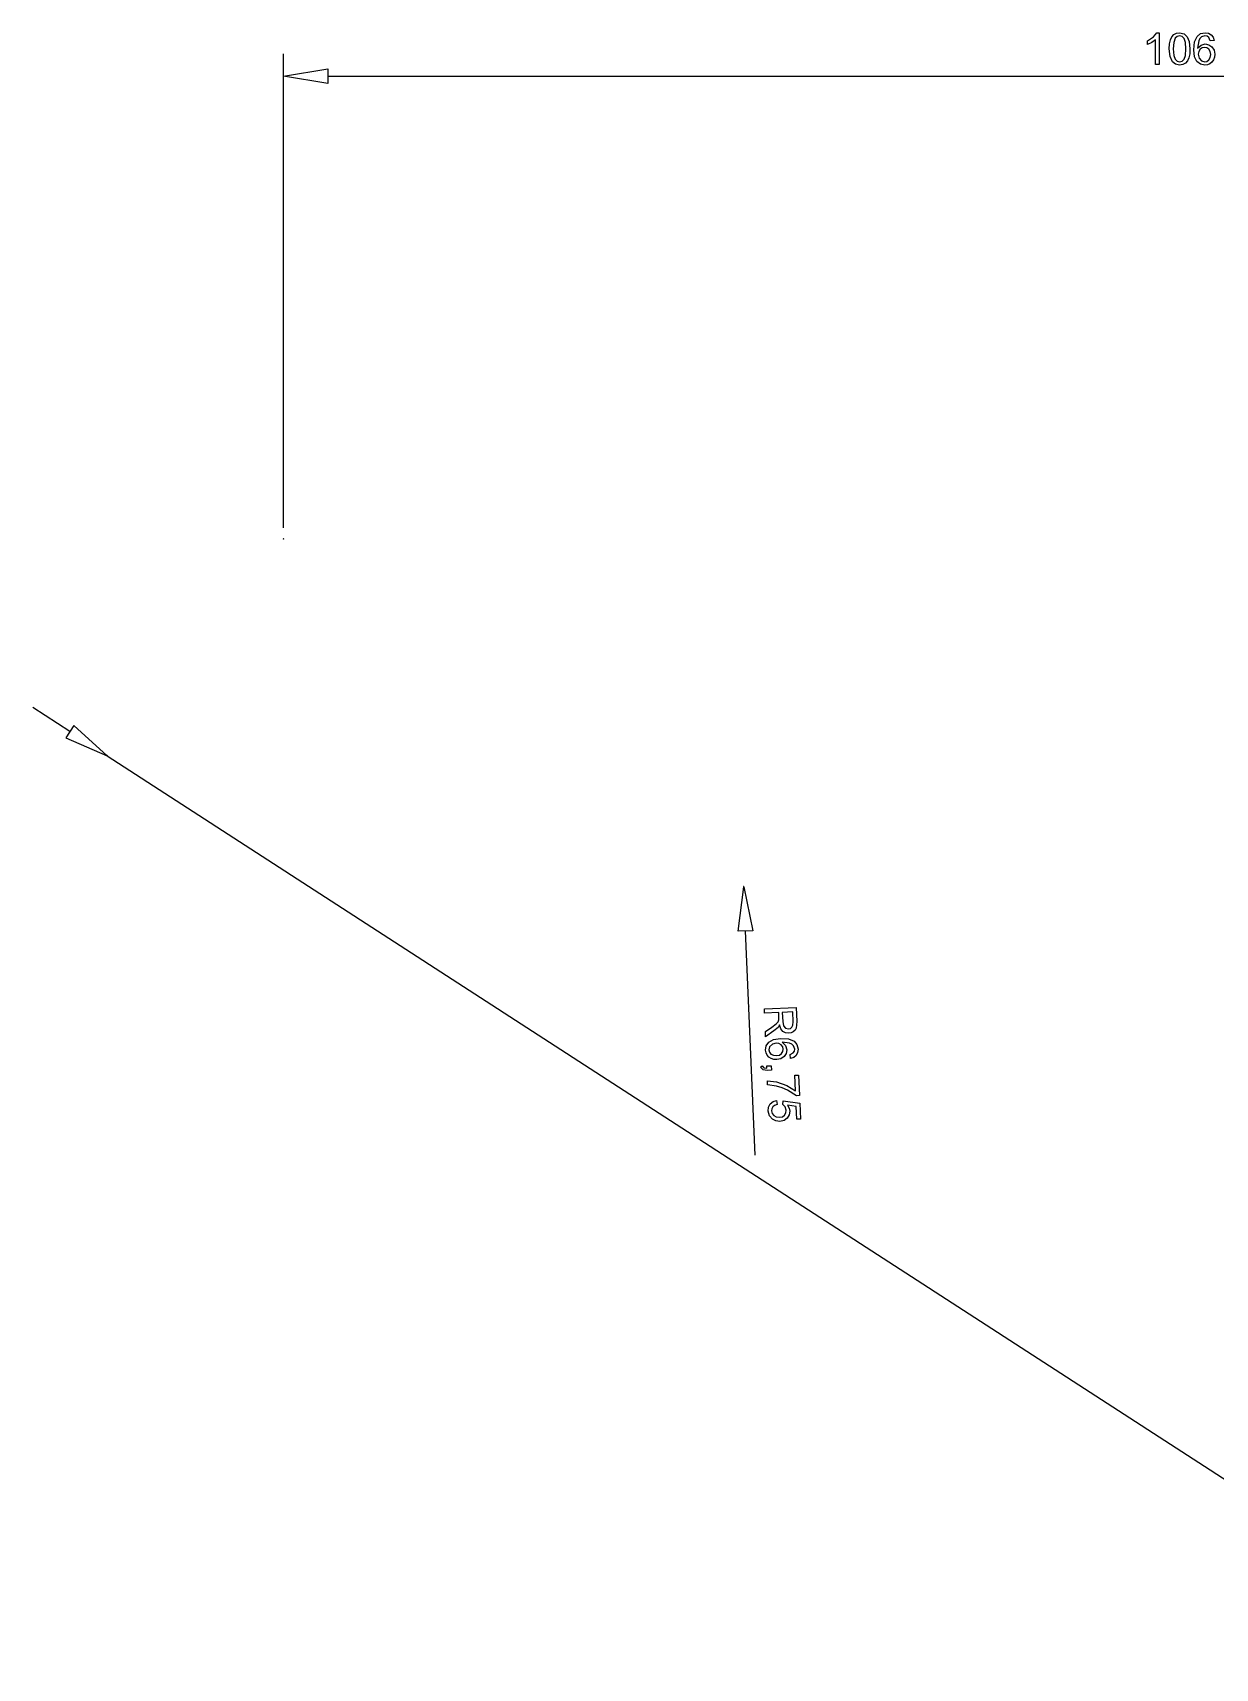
# Model space of a CAD drawing. Extents: x -264 to 377, y -298 to 357.
# Drawn here: x -263.9 to -0.9, y -6.4 to 357.3 of the extents above; entities that cross this region are included whole.
import ezdxf

# ---------------------------------------------------------------- set-up
doc = ezdxf.new("R2010")
doc.units = 0

msp = doc.modelspace()

# ---------------------------------------------------------------- linework, layer by layer
at = {"layer": 'Layer 1'}
for p, q in [((-14.704243, 356.374455), (-13.934368, 357.31755)), ((-13.934368, 357.31755), (-13.376209, 357.31755)), ((-13.376209, 357.31755), (-13.376209, 350.234705)), ((-10.581805, 356.402121), (-10.137924, 356.903742)), ((-10.137924, 356.903742), (-9.562924, 357.214098)), ((-9.404138, 356.474297), (-9.820351, 356.095375)), ((-9.562924, 357.214098), (-8.858008, 357.31755)), ((-8.867632, 356.600604), (-9.404138, 356.474297)), ((-8.311878, 356.457456), (-8.867632, 356.600604)), ((-8.858008, 357.31755), (-7.861983, 357.086588)), ((-7.857171, 356.02801), (-8.311878, 356.457456)), ((-7.861983, 357.086588), (-7.154661, 356.427382)), ((-5.527098, 355.301441), (-4.960518, 356.50918)), ((-4.960518, 356.50918), (-4.187035, 357.115458)), ((-4.187035, 357.115458), (-3.184995, 357.31755)), ((-3.237924, 356.605417), (-3.964493, 356.374455)), ((-2.76397, 356.512791), (-3.237924, 356.605417)), ((-3.184995, 357.31755), (-2.428353, 357.200866)), ((-2.371815, 356.234913), (-2.76397, 356.512791)), ((-2.428353, 357.200866), (-1.82328, 356.850812)), ((-1.82328, 356.850812), (-1.39624, 356.29506)), ((-15.974535, 355.546839), (-14.704243, 356.374455)), ((-15.974535, 354.7096), (-15.974535, 355.546839)), ((-15.065121, 355.15709), (-15.974535, 354.7096)), ((-14.242318, 355.753743), (-15.065121, 355.15709)), ((-14.242318, 350.234705), (-14.242318, 355.753743)), ((-11.158008, 353.713575), (-11.094253, 354.841922)), ((-10.983583, 352.00301), (-11.158008, 353.713575)), ((-11.158008, 353.713575), (-11.158008, 353.713575)), ((-11.094253, 354.841922), (-10.902987, 355.724872)), ((-10.902987, 355.724872), (-10.581805, 356.402121)), ((-10.155968, 355.17754), (-10.267841, 353.713575)), ((-10.267841, 353.713575), (-10.166795, 352.266452)), ((-10.267841, 353.713575), (-10.267841, 353.713575)), ((-9.820351, 356.095375), (-10.155968, 355.17754)), ((-7.550424, 355.163104), (-7.857171, 356.02801)), ((-7.448175, 353.713575), (-7.550424, 355.163104)), ((-7.550424, 352.27006), (-7.448175, 353.713575)), ((-7.154661, 356.427382), (-6.716795, 355.378429)), ((-6.716795, 355.378429), (-6.558008, 353.713575)), ((-6.558008, 353.713575), (-6.621763, 352.591242)), ((-5.715958, 353.535542), (-5.527098, 355.301441)), ((-5.545142, 351.964516), (-5.715958, 353.535542)), ((-4.609263, 355.503532), (-4.854661, 353.872362)), ((-4.854661, 353.872362), (-4.089598, 354.579685)), ((-4.617684, 353.137372), (-4.719933, 352.520269)), ((-4.310937, 353.622151), (-4.617684, 353.137372)), ((-4.330184, 356.00756), (-4.609263, 355.503532)), ((-3.964493, 356.374455), (-4.330184, 356.00756)), ((-3.857433, 353.939726), (-4.310937, 353.622151)), ((-4.089598, 354.579685), (-3.14169, 354.810645)), ((-3.314911, 354.045584), (-3.857433, 353.939726)), ((-2.773594, 353.939726), (-3.314911, 354.045584)), ((-3.14169, 354.810645), (-2.340539, 354.650655)), ((-2.333322, 353.622151), (-2.773594, 353.939726)), ((-2.044619, 355.493909), (-2.371815, 356.234913)), ((-2.340539, 354.650655), (-1.669305, 354.170687)), ((-2.04101, 353.125342), (-2.333322, 353.622151)), ((-1.183322, 355.561275), (-2.044619, 355.493909)), ((-1.943573, 352.472152), (-2.04101, 353.125342)), ((-1.669305, 354.170687), (-1.210989, 353.441713)), ((-1.39624, 356.29506), (-1.183322, 355.561275)), ((-1.210989, 353.441713), (-1.058217, 352.525081)), ((-1.183322, 355.561275), (-1.183322, 355.561275)), ((-208.160146, 247.241727), (-208.160146, 352.59418)), ((-208.160146, 347.666851), (-198.306017, 349.309382)), ((-198.306017, 349.309382), (-198.306017, 346.024584)), ((-13.376209, 350.234705), (-14.242318, 350.234705)), ((-10.460309, 350.845792), (-10.983583, 352.00301)), ((-9.768625, 350.297256), (-10.460309, 350.845792)), ((-10.166795, 352.266452), (-9.863657, 351.399141)), ((-9.863657, 351.399141), (-9.407747, 350.969695)), ((-8.858008, 350.11441), (-9.768625, 350.297256)), ((-9.407747, 350.969695), (-8.858008, 350.826546)), ((-8.858008, 350.826546), (-8.309472, 350.970897)), ((-8.150686, 350.217862), (-8.858008, 350.11441)), ((-8.309472, 350.970897), (-7.857171, 351.403951)), ((-7.578092, 350.528218), (-8.150686, 350.217862)), ((-7.857171, 351.403951), (-7.550424, 352.27006)), ((-7.131805, 351.032246), (-7.578092, 350.528218)), ((-6.813029, 351.707089), (-7.131805, 351.032246)), ((-6.621763, 352.591242), (-6.813029, 351.707089)), ((-5.032694, 350.908344), (-5.545142, 351.964516)), ((-4.249587, 350.312894), (-5.032694, 350.908344)), ((-4.719933, 352.520269), (-4.532276, 351.663784)), ((-4.719933, 352.520269), (-4.719933, 352.520269)), ((-4.532276, 351.663784), (-3.998175, 351.03826)), ((-3.266794, 350.11441), (-4.249587, 350.312894)), ((-3.998175, 351.03826), (-3.28123, 350.826546)), ((-3.28123, 350.826546), (-2.771188, 350.937215)), ((-2.66533, 350.190195), (-3.266794, 350.11441)), ((-2.771188, 350.937215), (-2.338133, 351.269222)), ((-2.13123, 350.417551), (-2.66533, 350.190195)), ((-2.338133, 351.269222), (-2.042213, 351.791294)), ((-1.684943, 350.78685), (-2.13123, 350.417551)), ((-2.042213, 351.791294), (-1.943573, 352.472152)), ((-1.34692, 351.288471), (-1.684943, 350.78685)), ((-1.130393, 351.883921), (-1.34692, 351.288471)), ((-1.058217, 352.525081), (-1.130393, 351.883921)), ((-198.306017, 346.024584), (-208.160146, 347.666851)), ((-198.306017, 347.666851), (199.808055, 347.666851)), ((-208.193328, 244.835419), (-208.226401, 244.778135)), ((-208.226401, 244.778135), (-208.193328, 244.720851)), ((-208.127182, 244.835419), (-208.193328, 244.835419)), ((-208.193328, 244.720851), (-208.127182, 244.720851)), ((-208.094109, 244.778135), (-208.127182, 244.835419)), ((-208.127182, 244.720851), (-208.094109, 244.778135)), ((-208.094109, 244.778135), (-208.094109, 244.778135)), ((-255.669463, 201.904901), (-263.941122, 207.261119)), ((-254.77676, 203.283643), (-256.562166, 200.526424)), ((-256.562166, 200.526424), (-247.397805, 196.548947)), ((-247.397805, 196.548947), (-254.77676, 203.283643)), ((-247.430925, 196.606247), (-247.463998, 196.548963)), ((-247.463998, 196.548963), (-247.430925, 196.491679)), ((-247.364779, 196.606247), (-247.430925, 196.606247)), ((-247.430925, 196.491679), (-247.364779, 196.491679)), ((-247.397805, 196.548947), (248.899843, -124.814094)), ((-247.331707, 196.548963), (-247.364779, 196.606247)), ((-247.364779, 196.491679), (-247.331707, 196.548963)), ((-247.331707, 196.548963), (-247.331707, 196.548963)), ((-107.036788, 157.492263), (-105.812033, 167.407247)), ((-105.84518, 167.46441), (-105.878253, 167.407126)), ((-105.878253, 167.407126), (-105.84518, 167.349842)), ((-105.779035, 167.46441), (-105.84518, 167.46441)), ((-105.84518, 167.349842), (-105.779035, 167.349842)), ((-105.812033, 167.407247), (-103.754901, 157.630905)), ((-105.745962, 167.407126), (-105.779035, 167.46441)), ((-105.779035, 167.349842), (-105.745962, 167.407126)), ((-105.745962, 167.407126), (-105.745962, 167.407126)), ((-103.754901, 157.630905), (-107.036788, 157.492263)), ((-103.289234, 107.722878), (-105.395844, 157.561584)), ((-104.721456, 140.88153), (-104.754529, 140.824246)), ((-104.754529, 140.824246), (-104.721456, 140.766962)), ((-104.65531, 140.88153), (-104.721456, 140.88153)), ((-104.721456, 140.766962), (-104.65531, 140.766962)), ((-104.622237, 140.824246), (-104.65531, 140.88153)), ((-104.65531, 140.766962), (-104.622237, 140.824246)), ((-104.622237, 140.824246), (-104.622237, 140.824246)), ((-101.201639, 140.227642), (-94.153958, 140.525565)), ((-101.162214, 139.295002), (-101.201639, 140.227642)), ((-98.032583, 139.427299), (-101.162214, 139.295002)), ((-97.986858, 138.345628), (-98.032583, 139.427299)), ((-97.998562, 137.825005), (-97.986858, 138.345628)), ((-94.893333, 139.560003), (-97.224935, 139.461441)), ((-97.224935, 139.461441), (-97.140191, 137.456744)), ((-94.799038, 137.329359), (-94.893333, 139.560003)), ((-94.153958, 140.525565), (-94.021863, 137.40074)), ((-100.988663, 135.189463), (-99.561824, 136.184086)), ((-100.939076, 134.01645), (-100.988663, 135.189463)), ((-99.072738, 135.323428), (-100.939076, 134.01645)), ((-99.561824, 136.184086), (-98.619175, 136.898175)), ((-98.168008, 136.137054), (-99.072738, 135.323428)), ((-98.619175, 136.898175), (-98.168167, 137.394026)), ((-98.168167, 137.394026), (-97.998562, 137.825005)), ((-97.840843, 136.714356), (-98.168008, 136.137054)), ((-97.570392, 135.842051), (-97.840843, 136.714356)), ((-97.123629, 135.242079), (-97.570392, 135.842051)), ((-97.140191, 137.456744), (-96.968121, 136.462288)), ((-96.534949, 134.902151), (-97.123629, 135.242079)), ((-96.968121, 136.462288), (-96.521901, 135.932125)), ((-95.83875, 134.809976), (-96.534949, 134.902151)), ((-96.521901, 135.932125), (-95.879395, 135.771462)), ((-95.879395, 135.771462), (-95.427752, 135.882058)), ((-95.28539, 134.906813), (-95.83875, 134.809976)), ((-95.427752, 135.882058), (-95.07277, 136.171575)), ((-94.788707, 135.148142), (-95.28539, 134.906813)), ((-95.07277, 136.171575), (-94.850909, 136.648108)), ((-94.850909, 136.648108), (-94.799038, 137.329359)), ((-94.395757, 135.507894), (-94.788707, 135.148142)), ((-94.1536, 135.959999), (-94.395757, 135.507894)), ((-94.021863, 137.40074), (-94.1536, 135.959999)), ((-100.93489, 131.069227), (-100.778092, 132.059527)), ((-100.833771, 130.471501), (-100.93489, 131.069227)), ((-100.778092, 132.059527), (-100.216249, 132.867084)), ((-100.042757, 131.838974), (-100.224002, 131.113726)), ((-100.224002, 131.113726), (-100.09189, 130.608813)), ((-100.216249, 132.867084), (-99.182663, 133.423681)), ((-99.440348, 132.399017), (-100.042757, 131.838974)), ((-98.592553, 132.622681), (-99.440348, 132.399017)), ((-99.182663, 133.423681), (-97.620252, 133.660696)), ((-97.971682, 132.546586), (-98.592553, 132.622681)), ((-98.592553, 132.622681), (-98.592553, 132.622681)), ((-97.47438, 132.260586), (-97.971682, 132.546586)), ((-97.620252, 133.660696), (-95.847952, 133.546587)), ((-97.137935, 131.8209), (-97.47438, 132.260586)), ((-95.607277, 132.638108), (-97.247356, 132.814392)), ((-97.247356, 132.814392), (-96.508352, 132.079885)), ((-97.009257, 131.283333), (-97.137935, 131.8209)), ((-97.092159, 130.738027), (-97.009257, 131.283333)), ((-96.508352, 132.079885), (-96.237564, 131.14258)), ((-96.237564, 131.14258), (-96.363574, 130.335386)), ((-95.847952, 133.546587), (-94.617358, 133.031523)), ((-95.091912, 132.380564), (-95.607277, 132.638108)), ((-94.709899, 132.030696), (-95.091912, 132.380564)), ((-94.448457, 131.31453), (-94.709899, 132.030696)), ((-94.617358, 133.031523), (-93.978956, 132.284335)), ((-94.520982, 130.837086), (-94.448457, 131.31453)), ((-93.978956, 132.284335), (-93.734723, 131.291724)), ((-93.734723, 131.291724), (-93.819347, 130.530829)), ((-102.051767, 127.299236), (-101.691758, 127.555255)), ((-101.506757, 126.71064), (-102.051767, 127.299236)), ((-101.691758, 127.555255), (-101.318937, 127.166469)), ((-100.584062, 129.947479), (-100.833771, 130.471501)), ((-100.665337, 127.540852), (-99.679817, 127.582513)), ((-100.644608, 127.050494), (-100.665337, 127.540852)), ((-100.196244, 129.517187), (-100.584062, 129.947479)), ((-99.680794, 129.20065), (-100.196244, 129.517187)), ((-100.09189, 130.608813), (-99.741889, 130.190168)), ((-99.741889, 130.190168), (-99.207785, 129.91656)), ((-99.07673, 129.009465), (-99.680794, 129.20065)), ((-99.679817, 127.582513), (-99.638157, 126.59699)), ((-99.207785, 129.91656), (-98.523368, 129.846764)), ((-98.433093, 128.964433), (-99.07673, 129.009465)), ((-98.523368, 129.846764), (-97.874876, 129.971701)), ((-97.523731, 129.155783), (-98.433093, 128.964433)), ((-97.874876, 129.971701), (-97.390856, 130.284735)), ((-96.814764, 129.644479), (-97.523731, 129.155783)), ((-97.390856, 130.284735), (-97.092159, 130.738027)), ((-96.363574, 130.335386), (-96.814764, 129.644479)), ((-95.508574, 130.075344), (-94.78205, 130.433545)), ((-95.404892, 129.21766), (-95.508574, 130.075344)), ((-94.680753, 129.461379), (-95.404892, 129.21766)), ((-95.404892, 129.21766), (-95.404892, 129.21766)), ((-94.78205, 130.433545), (-94.520982, 130.837086)), ((-94.143533, 129.91151), (-94.680753, 129.461379)), ((-93.819347, 130.530829), (-94.143533, 129.91151)), ((-100.623677, 126.55533), (-101.506757, 126.71064)), ((-101.318937, 127.166469), (-100.644608, 127.050494)), ((-99.638157, 126.59699), (-100.623677, 126.55533)), ((-100.487721, 123.339163), (-100.525317, 124.228537)), ((-100.525317, 124.228537), (-98.501996, 123.986579)), ((-98.501996, 123.986579), (-96.195092, 123.188319)), ((-94.442322, 125.472961), (-93.610636, 125.508119)), ((-94.296409, 122.021232), (-94.442322, 125.472961)), ((-93.610636, 125.508119), (-93.417779, 120.945875)), ((-98.536308, 123.08935), (-100.487721, 123.339163)), ((-97.280006, 122.706607), (-98.536308, 123.08935)), ((-96.051055, 122.173413), (-97.280006, 122.706607)), ((-96.195092, 123.188319), (-94.296409, 122.021232)), ((-94.090819, 120.917424), (-96.051055, 122.173413)), ((-93.417779, 120.945875), (-94.090819, 120.917424)), ((-100.362415, 117.526717), (-100.264743, 118.406155)), ((-100.104132, 116.486538), (-100.362415, 117.526717)), ((-100.264743, 118.406155), (-99.890438, 119.121504)), ((-99.428454, 115.71203), (-100.104132, 116.486538)), ((-99.890438, 119.121504), (-99.28439, 119.623909)), ((-99.588362, 118.042243), (-99.650917, 117.556794)), ((-99.650917, 117.556794), (-99.508749, 116.984881)), ((-99.356802, 118.460187), (-99.588362, 118.042243)), ((-99.508749, 116.984881), (-99.135081, 116.519075)), ((-98.951206, 118.77713), (-99.356802, 118.460187)), ((-99.28439, 119.623909), (-98.491898, 119.87413)), ((-99.135081, 116.519075), (-98.573317, 116.21774)), ((-98.37657, 118.968779), (-98.951206, 118.77713)), ((-98.491898, 119.87413), (-98.37657, 118.968779)), ((-98.491898, 119.87413), (-98.491898, 119.87413)), ((-97.209058, 116.271799), (-96.716339, 116.606873)), ((-97.071318, 118.966161), (-96.9999, 119.783086)), ((-96.558608, 118.458074), (-97.071318, 118.966161)), ((-96.9999, 119.783086), (-93.351053, 119.25346)), ((-96.716339, 116.606873), (-96.415663, 117.098777)), ((-96.334405, 117.711437), (-96.558608, 118.458074)), ((-96.415663, 117.098777), (-96.334405, 117.711437)), ((-95.684147, 116.655321), (-96.133813, 115.92836)), ((-94.148667, 118.526237), (-96.058844, 118.825955)), ((-96.058844, 118.825955), (-95.699647, 118.189772)), ((-95.699647, 118.189772), (-95.56027, 117.512992)), ((-95.56027, 117.512992), (-95.684147, 116.655321)), ((-94.029782, 115.713894), (-94.148667, 118.526237)), ((-93.351053, 119.25346), (-93.202905, 115.748848)), ((-98.648798, 115.325995), (-99.428454, 115.71203)), ((-97.751126, 115.224277), (-98.648798, 115.325995)), ((-98.573317, 116.21774), (-97.866861, 116.139243)), ((-97.866861, 116.139243), (-97.209058, 116.271799)), ((-96.844422, 115.421535), (-97.751126, 115.224277)), ((-96.133813, 115.92836), (-96.844422, 115.421535)), ((-93.202905, 115.748848), (-94.029782, 115.713894))]:
    msp.add_line(p, q, dxfattribs=at)

doc.saveas('drawing.dxf')
